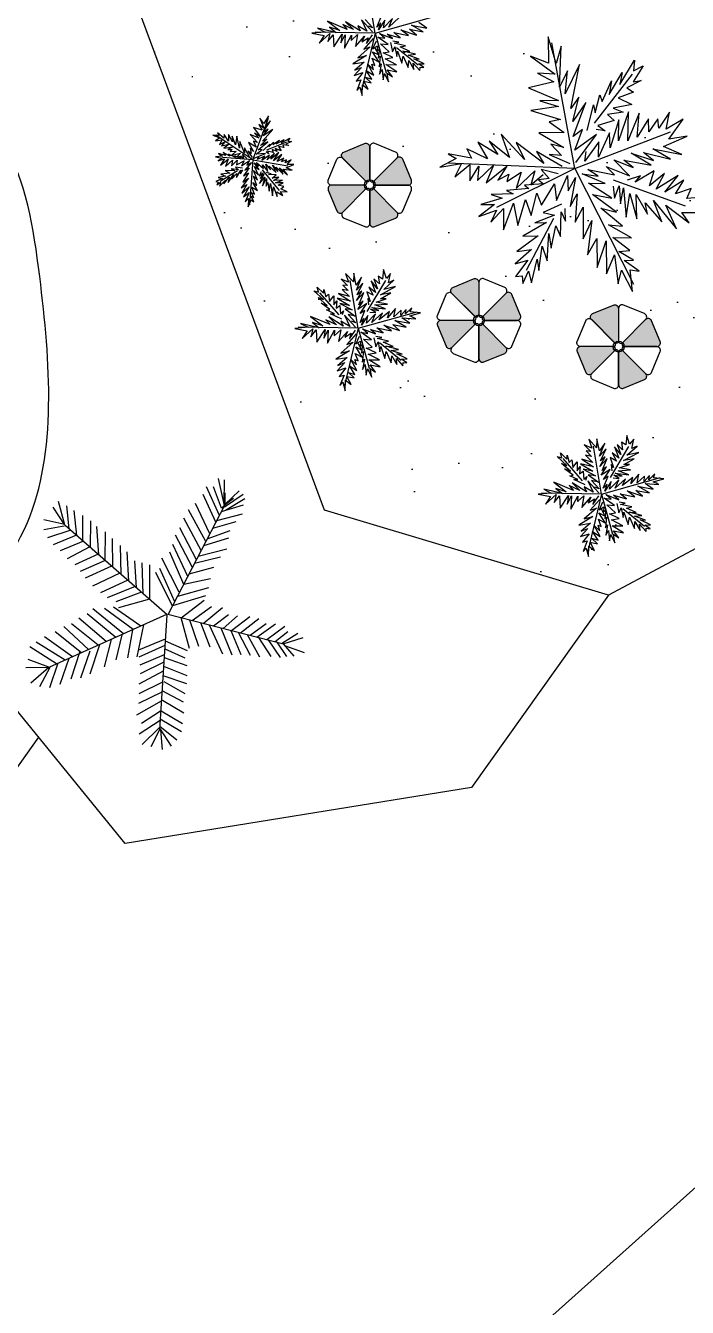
# Model space of a CAD drawing. Header units: millimetres. Extents: x 185 to 501, y 106 to 528.
# Drawn here: x 373.07 to 386.21, y 187.99 to 213.42 of the extents above; entities that cross this region are included whole.
import ezdxf

# ---------------------------------------------------------------- set-up
doc = ezdxf.new("R2010")
doc.units = ezdxf.units.MM
for name, color, linetype in [('arboles', 84, 'Continuous'), ('arena playa', 253, 'Continuous'), ('pavimento', 252, 'Continuous'), ('SITE_FURNISHINGS', 230, 'Continuous')]:
    doc.layers.add(name, color=color, linetype=linetype)
doc.layers.add('Paredes', color=141, linetype='Continuous', lineweight=9)

msp = doc.modelspace()

# ---------------------------------------------------------------- hatches: boundary and pattern name
for points in [[(379.896, 211.011, 0.534511), (379.796, 211.078), (379.383, 210.907, 0.475071), (379.351, 210.799, -0.059116), (379.364, 210.789), (379.824, 210.33, -0.187719), (379.896, 210.361, 0.000562), (379.896, 210.361)], [(382.062, 208.327, 0.534511), (381.962, 208.394), (381.55, 208.223, 0.475071), (381.518, 208.116, -0.059116), (381.531, 208.105), (381.99, 207.646, -0.187719), (382.062, 207.677, 0.000562), (382.062, 207.678)], [(384.836, 207.808, 0.534511), (384.736, 207.874), (384.323, 207.704, 0.475071), (384.291, 207.596, -0.059116), (384.305, 207.586), (384.764, 207.126, -0.187719), (384.836, 207.158, 0.000562), (384.836, 207.158)]]:
    msp.add_hatch(color=256).paths.add_polyline_path(points)
h = msp.add_hatch(color=256)
edge = h.paths.add_edge_path()
edge.add_arc((380.008, 210.298), 0.0448, 135, 270)
edge.add_line((380.008, 210.253), (380.658, 210.253))
edge.add_arc((380.658, 210.325), 0.0723, 270, 382.5)
edge.add_line((380.725, 210.353), (380.554, 210.765))
edge.add_arc((380.487, 210.738), 0.0723, 22.5, 135)
edge.add_line((380.436, 210.789), (379.977, 210.33))
edge = h.paths.add_edge_path()
edge.add_arc((379.945, 210.145), 0.0448, 45, 180)
edge.add_line((379.9, 210.145), (379.9, 209.495))
edge.add_arc((379.973, 209.495), 0.0723, 180, 292.5)
edge.add_line((380, 209.429), (380.413, 209.599))
edge.add_arc((380.385, 209.666), 0.0723, 292.5, 405)
edge.add_line((380.436, 209.717), (379.977, 210.177))
edge = h.paths.add_edge_path()
edge.add_arc((379.313, 209.768), 0.0723, 202.5, 315)
edge.add_line((379.364, 209.717), (379.824, 210.177))
edge.add_arc((379.792, 210.208), 0.0448, 315, 450)
edge.add_line((379.792, 210.253), (379.143, 210.253))
edge.add_arc((379.143, 210.181), 0.0723, 90, 202.5)
edge.add_line((379.076, 210.153), (379.247, 209.741))
h = msp.add_hatch(color=256)
edge = h.paths.add_edge_path()
edge.add_arc((382.175, 207.614), 0.0448, 135, 270)
edge.add_line((382.175, 207.569), (382.825, 207.569))
edge.add_arc((382.825, 207.642), 0.0723, 270, 382.5)
edge.add_line((382.891, 207.669), (382.721, 208.082))
edge.add_arc((382.654, 208.054), 0.0723, 22.5, 135)
edge.add_line((382.603, 208.105), (382.144, 207.646))
edge = h.paths.add_edge_path()
edge.add_arc((382.112, 207.461), 0.0448, 45, 180)
edge.add_line((382.067, 207.461), (382.067, 206.812))
edge.add_arc((382.139, 206.812), 0.0723, 180, 292.5)
edge.add_line((382.167, 206.745), (382.579, 206.916))
edge.add_arc((382.552, 206.982), 0.0723, 292.5, 405)
edge.add_line((382.603, 207.034), (382.144, 207.493))
edge = h.paths.add_edge_path()
edge.add_arc((381.48, 207.085), 0.0723, 202.5, 315)
edge.add_line((381.531, 207.034), (381.99, 207.493))
edge.add_arc((381.959, 207.524), 0.0448, 315, 450)
edge.add_line((381.959, 207.569), (381.309, 207.569))
edge.add_arc((381.309, 207.497), 0.0723, 90, 202.5)
edge.add_line((381.243, 207.469), (381.413, 207.057))
h = msp.add_hatch(color=256)
edge = h.paths.add_edge_path()
edge.add_arc((384.949, 207.095), 0.0448, 135, 270)
edge.add_line((384.949, 207.05), (385.598, 207.05))
edge.add_arc((385.598, 207.122), 0.0723, 270, 382.5)
edge.add_line((385.665, 207.15), (385.494, 207.562))
edge.add_arc((385.427, 207.534), 0.0723, 22.5, 135)
edge.add_line((385.376, 207.586), (384.917, 207.126))
edge = h.paths.add_edge_path()
edge.add_arc((384.885, 206.942), 0.0448, 45, 180)
edge.add_line((384.84, 206.942), (384.84, 206.292))
edge.add_arc((384.913, 206.292), 0.0723, 180, 292.5)
edge.add_line((384.94, 206.225), (385.353, 206.396))
edge.add_arc((385.325, 206.463), 0.0723, 292.5, 405)
edge.add_line((385.376, 206.514), (384.917, 206.973))
edge = h.paths.add_edge_path()
edge.add_arc((384.254, 206.565), 0.0723, 202.5, 315)
edge.add_line((384.305, 206.514), (384.764, 206.973))
edge.add_arc((384.732, 207.005), 0.0448, 315, 450)
edge.add_line((384.732, 207.05), (384.083, 207.05))
edge.add_arc((384.083, 206.978), 0.0723, 90, 202.5)
edge.add_line((384.016, 206.95), (384.187, 206.538))
at = {"layer": 'arena playa'}
h = msp.add_hatch(dxfattribs=at)
h.set_pattern_fill('AR-SAND', color=256, scale=0.07, style=0)
h.set_pattern_definition([(37.5, (-1998.5492, 57.1), (-0.1120022, 3.4258927), [0, -2.70256, 0, -3.0226, 0, -2.88925]), (7.5, (-1998.5492, 57.1), (3.146663, 5.017776), [0, -1.45796, 0, -2.43586, 0, -0.93345]), (327.5, (-2000.7362, 57.1), (5.5369466, 0.0100603), [0, -0.889, 0, -3.2004, 0, -4.1783]), (317.5, (-2000.736, 57.1), (5.344895, 1.560505), [0, -0.4445, 0, -2.09804, 0, -2.4003])])
h.paths.add_polyline_path([(384.825, 236.855), (376.93, 236.855), (373.547, 232.348), (373.171, 227.091), (370.915, 220.143), (374.675, 215.449), (378.998, 203.807), (384.638, 202.117), (392.345, 206.248), (394.6, 210.942), (399.112, 213.383), (408.323, 211.881), (415.09, 216.012), (416.782, 220.143), (412.082, 227.278), (410.767, 232.724), (410.579, 238.732), (405.691, 245.868), (397.796, 247.558), (391.969, 245.68), (391.781, 238.357)])
at = {"layer": 'Paredes'}
h = msp.add_hatch(dxfattribs=at)
h.set_pattern_fill('AR-SAND', color=256, scale=0.1, style=0)
h.set_pattern_definition([(37.5, (-1937.9465, 84.6386), (-0.160003, 4.8941324), [0, -3.8608, 0, -4.318, 0, -4.1275]), (7.5, (-1937.9465, 84.6386), (4.495233, 7.168251), [0, -2.0828, 0, -3.4798, 0, -1.3335]), (327.5, (-1941.0707, 84.6386), (7.909924, 0.014372), [0, -1.27, 0, -4.572, 0, -5.969]), (317.5, (-1941.071, 84.6386), (7.635565, 2.229293), [0, -0.635, 0, -2.9972, 0, -3.429])])
h.paths.add_polyline_path([(404.703, 161.158), (415.372, 149.235), (431.021, 163.238), (420.352, 175.161), (404.451, 206.557), (375.26, 180.437)])

# ---------------------------------------------------------------- linework, layer by layer
at = {"layer": 'arboles', "linetype": 'Continuous'}
for p, q in [((380.009, 213.27), (379.848, 214.218)), ((380.009, 213.27), (381.179, 213.598)), ((380.009, 213.27), (378.813, 213.29)), ((380.009, 213.27), (379.726, 212.109)), ((380.009, 213.27), (380.225, 212.478)), ((383.968, 210.582), (383.516, 213.074)), ((380.427, 212.984), (380.858, 212.637)), ((384.358, 211.483), (385.116, 212.455)), ((377.578, 210.757), (377.888, 211.581)), ((383.968, 210.582), (385.872, 211.309)), ((377.578, 210.757), (376.843, 211.241)), ((377.855, 210.956), (378.255, 211.11)), ((377.578, 210.757), (376.975, 210.803)), ((377.276, 210.537), (376.928, 210.325)), ((377.578, 210.757), (377.515, 209.863)), ((377.578, 210.757), (378.276, 210.633)), ((377.764, 210.553), (378.099, 210.145)), ((383.968, 210.582), (381.44, 210.69)), ((383.968, 210.582), (382.413, 209.806)), ((383.968, 210.582), (385.135, 208.286)), ((384.729, 210.355), (386.159, 209.845)), ((383.548, 209.594), (383.004, 208.556)), ((379.672, 207.413), (379.511, 208.362)), ((379.848, 207.744), (380.216, 208.359)), ((379.291, 207.677), (378.911, 208.117)), ((379.672, 207.413), (380.843, 207.741)), ((379.672, 207.413), (378.477, 207.433)), ((379.672, 207.413), (379.389, 206.253)), ((379.672, 207.413), (379.888, 206.622)), ((380.091, 207.128), (380.522, 206.78)), ((384.502, 204.124), (384.341, 205.072)), ((384.677, 204.455), (385.045, 205.07)), ((384.121, 204.387), (383.741, 204.828)), ((377.016, 203.898), (376.899, 204.431)), ((384.502, 204.124), (385.672, 204.452)), ((376.914, 203.702), (376.658, 204.266)), ((376.954, 203.846), (376.795, 204.269)), ((377.009, 203.928), (377.018, 204.405)), ((377.032, 203.922), (377.307, 204.186)), ((373.845, 203.513), (373.722, 203.974)), ((375.903, 201.747), (377.026, 203.917)), ((376.726, 203.338), (376.44, 203.94)), ((376.845, 203.568), (376.589, 204.113)), ((376.953, 203.776), (377.396, 203.909)), ((377.026, 203.917), (376.954, 203.846)), ((377.013, 203.868), (377.389, 204.121)), ((377.026, 203.917), (377.027, 204.151)), ((377.026, 203.917), (377.191, 204.041)), ((377.037, 203.802), (377.419, 204.038)), ((384.502, 204.124), (383.307, 204.144)), ((384.502, 204.124), (384.219, 202.963)), ((384.502, 204.124), (384.718, 203.332)), ((373.842, 203.524), (373.612, 203.867)), ((373.933, 203.436), (373.886, 203.888)), ((374.083, 203.305), (374.031, 203.801)), ((374.203, 203.199), (374.202, 203.699)), ((376.647, 203.184), (376.301, 203.813)), ((376.863, 203.603), (377.37, 203.734)), ((384.921, 203.838), (385.351, 203.491)), ((373.867, 203.494), (373.428, 203.417)), ((373.843, 203.519), (373.432, 203.611)), ((373.962, 203.41), (373.502, 203.254)), ((375.878, 201.73), (373.855, 203.504)), ((374.354, 203.067), (374.365, 203.591)), ((374.52, 202.921), (374.484, 203.479)), ((376.457, 202.818), (376.126, 203.457)), ((376.554, 203.005), (376.21, 203.648)), ((376.673, 203.236), (377.131, 203.402)), ((376.784, 203.451), (377.244, 203.582)), ((374.08, 203.307), (373.612, 203.116)), ((374.213, 203.191), (373.755, 203)), ((374.648, 202.808), (374.65, 203.377)), ((374.801, 202.675), (374.794, 203.24)), ((376.38, 202.669), (376.046, 203.31)), ((376.603, 203.101), (377.102, 203.256)), ((374.344, 203.076), (373.889, 202.842)), ((374.509, 202.931), (374.042, 202.723)), ((374.964, 202.531), (374.95, 203.104)), ((375.114, 202.4), (375.08, 202.981)), ((376.206, 202.333), (375.933, 202.97)), ((376.288, 202.492), (375.993, 203.127)), ((376.495, 202.891), (377.06, 203.039)), ((374.649, 202.808), (374.148, 202.588)), ((374.775, 202.697), (374.251, 202.455)), ((375.268, 202.265), (375.236, 202.802)), ((375.404, 202.146), (375.379, 202.762)), ((375.534, 202.031), (375.53, 202.722)), ((376.028, 201.99), (375.734, 202.65)), ((376.117, 202.177), (375.771, 202.854)), ((376.315, 202.545), (376.807, 202.673)), ((376.422, 202.751), (376.936, 202.88)), ((374.937, 202.555), (374.394, 202.3)), ((375.094, 202.418), (374.557, 202.168)), ((375.982, 201.9), (375.652, 202.571)), ((376.208, 202.337), (376.739, 202.447)), ((375.241, 202.288), (374.685, 202.064)), ((375.369, 202.176), (374.861, 201.989)), ((376.086, 202.102), (376.706, 202.272)), ((375.357, 201.506), (374.813, 201.882)), ((375.524, 202.04), (374.91, 201.865)), ((375.989, 201.913), (376.648, 202.114)), ((376.156, 201.672), (376.61, 202.022)), ((376.371, 201.617), (376.755, 201.892)), ((376.595, 201.56), (376.978, 201.874)), ((375.864, 201.733), (373.541, 200.693)), ((374.667, 201.197), (374.123, 201.662)), ((374.856, 201.282), (374.291, 201.749)), ((375.009, 201.35), (374.399, 201.847)), ((375.199, 201.435), (374.633, 201.855)), ((375.871, 201.725), (375.725, 199.457)), ((375.892, 201.739), (378.186, 201.154)), ((376.147, 201.675), (376.311, 201.068)), ((376.32, 201.63), (376.501, 201.11)), ((376.795, 201.509), (377.092, 201.733)), ((376.987, 201.46), (377.272, 201.709)), ((377.157, 201.417), (377.516, 201.695)), ((377.336, 201.371), (377.696, 201.653)), ((374.174, 200.976), (373.656, 201.391)), ((374.313, 201.039), (373.827, 201.497)), ((374.507, 201.126), (373.977, 201.553)), ((375.187, 201.43), (375.087, 200.878)), ((375.406, 201.528), (375.272, 200.897)), ((376.542, 201.574), (376.723, 201.093)), ((376.71, 201.531), (376.974, 200.958)), ((376.941, 201.472), (377.158, 200.935)), ((377.141, 201.421), (377.34, 200.939)), ((377.287, 201.383), (377.524, 200.927)), ((377.524, 201.323), (377.84, 201.556)), ((377.658, 201.289), (378.03, 201.552)), ((377.859, 201.237), (378.211, 201.503)), ((378.019, 201.197), (378.275, 201.401)), ((373.85, 200.831), (373.279, 201.184)), ((373.998, 200.898), (373.444, 201.293)), ((374.534, 201.137), (374.345, 200.549)), ((374.765, 201.241), (374.629, 200.696)), ((374.975, 201.335), (374.859, 200.839)), ((375.84, 201.244), (375.305, 201.027)), ((375.832, 201.123), (375.313, 200.891)), ((375.838, 201.212), (376.277, 201.019)), ((377.468, 201.337), (377.708, 200.899)), ((377.688, 201.281), (377.935, 200.905)), ((377.883, 201.231), (378.119, 200.88)), ((378.057, 201.187), (378.244, 200.903)), ((378.149, 201.163), (378.474, 201.364)), ((378.177, 201.156), (378.574, 201.278)), ((378.18, 201.155), (378.391, 200.907)), ((378.208, 201.123), (378.597, 200.983)), ((373.681, 200.756), (373.15, 201.091)), ((373.923, 200.864), (373.745, 200.347)), ((374.141, 201.003), (373.968, 200.453)), ((374.343, 201.01), (374.155, 200.475)), ((375.82, 200.936), (375.333, 200.728)), ((375.817, 200.883), (376.267, 200.727)), ((375.828, 201.055), (376.229, 200.875)), ((373.546, 200.686), (373.069, 200.675)), ((373.531, 200.688), (373.116, 200.846)), ((373.528, 200.685), (373.168, 200.371)), ((373.553, 200.698), (373.343, 200.3)), ((373.707, 200.767), (373.538, 200.284)), ((375.799, 200.61), (375.315, 200.355)), ((375.811, 200.789), (375.344, 200.556)), ((375.806, 200.71), (376.265, 200.526)), ((375.785, 200.395), (375.313, 200.161)), ((375.794, 200.526), (376.258, 200.364)), ((375.809, 200.407), (376.225, 200.169)), ((375.772, 200.196), (375.309, 199.967)), ((375.774, 200.228), (376.197, 200.001)), ((375.761, 200.019), (375.271, 199.738)), ((375.785, 200.033), (376.21, 199.785)), ((375.736, 199.63), (375.323, 199.362)), ((375.748, 199.817), (375.37, 199.573)), ((375.738, 199.669), (376.164, 199.414)), ((375.76, 199.825), (376.182, 199.573)), ((375.727, 199.497), (375.384, 199.158)), ((375.724, 199.449), (375.553, 199.108)), ((375.726, 199.479), (375.959, 199.122)), ((375.729, 199.523), (376.068, 199.252)), ((375.744, 199.451), (375.775, 199.061))]:
    msp.add_line(p, q, dxfattribs=at)
at = {"layer": 'arboles', "linetype": 'Continuous', "flags": 128}
for points in [[(380.486, 213.575), (380.279, 213.385), (380.35, 213.556), (380.169, 213.371), (380.201, 213.523), (380.072, 213.33), (380.122, 213.47), (380.043, 213.387), (380.138, 213.623)], [(379.954, 213.292), (379.737, 213.532), (379.84, 213.306), (379.664, 213.413), (379.711, 213.314), (379.421, 213.494), (379.575, 213.338), (379.362, 213.439), (379.45, 213.343), (379.062, 213.504), (379.305, 213.318), (379.098, 213.383), (379.233, 213.279), (378.86, 213.368), (379.011, 213.29), (378.752, 213.266), (378.995, 213.221), (378.897, 213.07), (379.107, 213.261), (379.065, 213.101), (379.173, 213.237), (379.185, 212.994), (379.354, 213.245), (379.322, 213.073), (379.409, 213.235), (379.395, 212.972), (379.534, 213.23), (379.532, 213.12), (379.658, 213.238), (379.614, 213.005), (379.794, 213.207), (379.741, 213.095), (379.865, 213.174), (379.835, 213.061), (379.954, 213.235)], [(379.808, 213.541), (379.961, 213.376), (379.872, 213.408)], [(380.027, 213.107), (379.957, 212.959), (380.055, 213.017), (380.048, 212.917), (380.093, 212.956), (380.069, 212.779), (380.108, 212.811), (380.086, 212.601), (380.129, 212.658), (380.093, 212.454), (380.147, 212.548), (380.167, 212.342), (380.193, 212.467), (380.274, 212.301), (380.246, 212.475), (380.348, 212.4), (380.245, 212.542), (380.44, 212.503), (380.216, 212.643), (380.429, 212.642), (380.204, 212.759), (380.36, 212.786), (380.166, 212.877), (380.286, 212.898), (380.114, 213.056), (380.268, 213.043), (380.061, 213.191), (380.2, 213.169), (380.093, 213.26), (380.349, 213.158), (380.247, 213.247), (380.502, 213.177), (380.379, 213.278), (380.668, 213.218), (380.519, 213.332), (380.824, 213.228), (380.691, 213.344), (380.959, 213.295), (380.73, 213.426), (381.034, 213.369), (380.875, 213.478)], [(379.968, 213.158), (379.782, 212.949), (379.907, 212.993), (379.661, 212.779), (379.833, 212.824), (379.56, 212.656), (379.788, 212.692), (379.602, 212.533), (379.738, 212.588), (379.589, 212.428), (379.76, 212.485), (379.629, 212.316), (379.725, 212.341), (379.643, 212.132), (379.701, 212.198), (379.749, 212.032), (379.754, 212.24), (379.867, 212.153), (379.779, 212.315), (379.929, 212.284), (379.81, 212.394), (379.942, 212.355), (379.83, 212.528), (379.978, 212.431), (379.861, 212.65), (379.975, 212.543), (379.94, 212.653), (380.003, 212.624), (379.945, 212.771), (380.086, 212.694), (379.956, 212.9), (380.079, 212.835), (380.006, 212.97)], [(380.313, 213.082), (380.353, 212.899), (380.4, 212.997), (380.435, 212.803), (380.453, 212.912), (380.536, 212.669), (380.56, 212.812), (380.663, 212.585), (380.672, 212.725), (380.776, 212.549), (380.764, 212.671), (380.893, 212.527), (380.897, 212.592), (380.97, 212.584), (380.867, 212.656), (380.98, 212.662), (380.773, 212.761), (380.88, 212.754), (380.662, 212.83), (380.807, 212.848), (380.557, 212.913), (380.698, 212.906), (380.502, 212.993), (380.606, 213.017), (380.382, 213.066), (380.476, 213.088), (380.36, 213.11)], [(383.991, 210.704), (384.4, 211.255), (383.973, 210.946), (384.122, 211.358), (383.936, 211.22), (384.191, 211.895), (383.93, 211.512), (384.051, 211.996), (383.889, 211.773), (384.062, 212.647), (383.778, 212.064), (383.826, 212.521), (383.666, 212.198), (383.697, 213.009), (383.598, 212.664), (383.44, 213.192), (383.447, 212.669), (383.093, 212.81), (383.578, 212.451), (383.227, 212.473), (383.554, 212.305), (383.054, 212.18), (383.646, 211.933), (383.275, 211.927), (383.649, 211.813), (383.094, 211.734), (383.689, 211.552), (383.461, 211.51), (383.757, 211.297), (383.254, 211.291), (383.749, 211.002), (383.495, 211.066), (383.709, 210.841), (383.462, 210.857), (383.873, 210.681)], [(384.215, 211.334), (384.343, 211.844), (384.375, 211.684), (384.466, 212.044), (384.512, 211.913), (384.7, 212.322), (384.652, 212.05), (384.907, 212.488), (384.866, 212.247), (385.152, 212.73), (385.132, 212.517), (385.329, 212.62), (385.13, 212.3), (385.289, 212.326), (385.001, 212.18), (385.132, 212.095), (384.834, 211.985), (385.104, 211.851), (384.729, 211.78), (384.927, 211.697), (384.619, 211.656), (384.754, 211.536), (384.425, 211.434), (384.571, 211.331), (384.392, 211.356)], [(377.606, 210.789), (377.827, 210.88), (377.644, 210.865), (377.762, 210.961), (377.682, 210.953), (377.879, 211.109), (377.732, 211.041), (377.855, 211.164), (377.767, 211.126), (377.975, 211.356), (377.786, 211.233), (377.882, 211.361), (377.776, 211.293), (377.931, 211.529), (377.839, 211.444), (377.887, 211.63), (377.795, 211.473), (377.715, 211.578), (377.795, 211.384), (377.695, 211.454), (377.762, 211.345), (377.591, 211.397), (377.723, 211.217), (377.611, 211.282), (377.702, 211.181), (377.523, 211.257), (377.668, 211.096), (377.592, 211.125), (377.643, 211.008), (377.491, 211.096), (377.588, 210.921), (377.523, 210.986), (377.547, 210.88), (377.476, 210.929), (377.567, 210.803)], [(383.637, 210.476), (383.302, 210.56), (383.462, 210.382), (383.251, 210.355), (383.35, 210.278), (382.974, 210.253), (383.056, 210.186), (382.611, 210.146), (382.746, 210.079), (382.308, 210.07), (382.527, 209.995), (382.106, 209.87), (382.376, 209.868), (382.065, 209.629), (382.415, 209.759), (382.301, 209.517), (382.555, 209.79), (382.554, 209.368), (382.752, 209.893), (382.839, 209.449), (382.988, 209.966), (383.107, 209.652), (383.218, 210.093), (383.309, 209.852), (383.567, 210.276), (383.604, 209.95), (383.827, 210.442), (383.837, 210.142), (383.982, 210.403), (383.878, 209.829), (384.019, 210.077), (383.978, 209.52), (384.138, 209.816), (384.133, 209.19), (384.309, 209.549), (384.219, 208.872), (384.405, 209.195), (384.413, 208.619), (384.591, 209.148), (384.599, 208.493), (384.759, 208.869), (384.833, 208.296), (384.9, 208.563), (385.113, 208.146), (385.068, 208.573), (385.246, 208.548), (384.948, 208.755), (385.135, 208.761), (384.841, 208.934), (385.065, 208.957), (384.727, 209.213), (385.095, 209.207), (384.638, 209.466), (384.915, 209.437), (384.489, 209.794), (384.8, 209.716), (384.32, 210.067), (384.704, 209.991), (384.244, 210.291), (384.573, 210.288), (384.119, 210.474), (384.431, 210.429), (384.226, 210.56), (384.755, 210.46), (384.591, 210.62), (385.053, 210.438), (384.743, 210.754), (385.128, 210.604), (384.946, 210.749), (385.488, 210.646), (385.092, 210.884), (385.532, 210.741), (385.335, 210.902), (385.869, 210.769), (385.518, 210.975), (386.097, 210.863), (385.734, 211.02), (386.201, 211.226), (385.836, 211.166), (386.121, 211.563), (385.787, 211.363), (385.85, 211.697), (385.639, 211.38), (385.621, 211.57), (385.437, 211.312), (385.436, 211.57), (385.206, 211.205), (385.246, 211.683), (385.023, 211.132), (385.034, 211.704), (384.838, 211.132), (384.843, 211.547), (384.67, 210.99), (384.659, 211.289), (384.44, 210.81), (384.45, 211.111), (384.168, 210.726), (384.198, 210.923)], [(377.51, 210.813), (377.411, 210.994), (377.411, 210.896), (377.323, 211.12), (377.312, 210.989), (377.263, 211.221), (377.232, 211.054), (377.167, 211.222), (377.172, 211.114), (377.098, 211.257), (377.095, 211.125), (377.01, 211.257), (377.003, 211.184), (376.879, 211.293), (376.91, 211.236), (376.783, 211.244), (376.926, 211.189), (376.838, 211.132), (376.972, 211.153), (376.914, 211.057), (377.019, 211.112), (376.959, 211.03), (377.107, 211.065), (377.003, 210.986), (377.184, 211.013), (377.082, 210.961), (377.167, 210.958), (377.131, 210.921), (377.247, 210.925), (377.159, 210.846), (377.334, 210.885), (377.258, 210.816), (377.37, 210.833)], [(377.786, 210.937), (377.915, 211.066), (377.896, 211.013), (377.987, 211.104), (377.978, 211.057), (378.107, 211.145), (378.044, 211.073), (378.199, 211.158), (378.143, 211.093), (378.315, 211.186), (378.271, 211.126), (378.348, 211.121), (378.232, 211.062), (378.284, 211.041), (378.172, 211.049), (378.195, 211), (378.087, 211.021), (378.143, 210.932), (378.019, 210.978), (378.063, 210.918), (377.964, 210.961), (377.983, 210.901), (377.866, 210.929), (377.891, 210.873), (377.843, 210.912)], [(383.72, 210.621), (383.207, 210.92), (383.352, 210.68), (382.804, 211.101), (382.97, 210.762), (382.507, 211.261), (382.676, 210.803), (382.268, 211.123), (382.44, 210.862), (382.046, 211.106), (382.234, 210.775), (381.829, 210.975), (381.92, 210.788), (381.453, 210.872), (381.614, 210.778), (381.288, 210.609), (381.723, 210.685), (381.589, 210.415), (381.889, 210.663), (381.887, 210.34), (382.066, 210.632), (382.039, 210.342), (382.353, 210.646), (382.213, 210.298), (382.62, 210.632), (382.445, 210.353), (382.659, 210.47), (382.623, 210.328), (382.906, 210.508), (382.805, 210.183), (383.178, 210.538), (383.094, 210.256), (383.344, 210.464)], [(377.46, 210.784), (377.375, 210.869), (377.391, 210.788), (377.323, 210.817), (377.339, 210.777), (377.222, 210.836), (377.235, 210.802), (377.095, 210.869), (377.123, 210.825), (376.991, 210.901), (377.043, 210.84), (376.895, 210.877), (376.975, 210.828), (376.84, 210.813), (376.967, 210.789), (376.89, 210.737), (377.014, 210.773), (376.939, 210.647), (377.091, 210.769), (377.038, 210.621), (377.175, 210.748), (377.154, 210.633), (377.266, 210.745), (377.251, 210.657), (377.403, 210.737), (377.356, 210.633), (377.51, 210.74), (377.46, 210.649), (377.55, 210.701), (377.416, 210.548), (377.502, 210.597), (377.391, 210.438), (377.491, 210.498), (377.378, 210.312), (377.495, 210.388), (377.347, 210.202), (377.46, 210.265), (377.359, 210.092), (377.507, 210.218), (377.392, 210.021), (377.507, 210.104), (377.427, 209.92), (377.495, 209.988), (377.484, 209.825), (377.547, 209.961), (377.595, 209.921), (377.543, 210.036), (377.6, 210.005), (377.543, 210.109), (377.614, 210.076), (377.559, 210.213), (377.668, 210.145), (377.578, 210.304), (377.655, 210.246), (377.592, 210.429), (377.671, 210.35), (377.591, 210.54), (377.691, 210.449), (377.608, 210.621), (377.706, 210.561), (377.603, 210.698), (377.688, 210.628), (377.651, 210.704), (377.791, 210.58), (377.77, 210.657), (377.876, 210.52), (377.839, 210.669), (377.928, 210.556), (377.899, 210.632), (378.043, 210.504), (377.967, 210.646), (378.073, 210.525), (378.043, 210.608), (378.178, 210.473), (378.11, 210.597), (378.263, 210.46), (378.183, 210.572), (378.359, 210.55), (378.239, 210.597), (378.395, 210.665), (378.26, 210.665), (378.339, 210.753), (378.219, 210.696), (378.247, 210.756), (378.147, 210.712), (378.192, 210.789), (378.058, 210.721), (378.156, 210.857), (377.991, 210.732), (378.096, 210.901), (377.936, 210.765), (378.011, 210.888), (377.86, 210.753), (377.91, 210.844), (377.759, 210.74), (377.816, 210.828), (377.663, 210.764), (377.707, 210.817)], [(377.372, 210.592), (377.235, 210.61), (377.291, 210.553), (377.148, 210.577), (377.219, 210.537), (377.03, 210.54), (377.123, 210.488), (376.94, 210.473), (377.035, 210.432), (376.887, 210.403), (376.975, 210.381), (376.843, 210.328), (376.887, 210.309), (376.863, 210.26), (376.939, 210.314), (376.915, 210.233), (377.035, 210.353), (377.003, 210.281), (377.11, 210.413), (377.087, 210.307), (377.194, 210.465), (377.154, 210.369), (377.263, 210.484), (377.254, 210.405), (377.343, 210.548), (377.336, 210.477), (377.38, 210.553)], [(386.592, 210.02), (386.194, 209.987), (386.277, 210.184), (385.966, 210.078), (386.134, 210.352), (385.756, 210.11), (386.025, 210.445), (385.587, 210.172), (385.75, 210.481), (385.452, 210.239), (385.546, 210.533), (385.167, 210.311), (385.271, 210.437), (385.011, 210.35)], [(377.743, 210.517), (377.707, 210.44), (377.78, 210.496), (377.723, 210.386), (377.799, 210.468), (377.71, 210.285), (377.816, 210.413), (377.767, 210.238), (377.851, 210.384), (377.846, 210.229), (377.874, 210.304), (377.904, 210.132), (377.931, 210.288), (377.967, 210.038), (377.988, 210.216), (378.063, 210.03), (378.055, 210.117), (378.175, 210.044), (378.126, 210.125), (378.26, 210.12), (378.136, 210.181), (378.195, 210.225), (378.084, 210.249), (378.183, 210.301), (378.027, 210.296), (378.167, 210.348), (377.988, 210.345), (378.091, 210.408), (377.959, 210.389), (378.039, 210.46), (377.887, 210.462), (377.94, 210.48), (377.847, 210.501)], [(384.732, 210.235), (384.756, 209.991), (384.851, 210.238), (384.874, 209.882), (384.94, 210.196), (384.992, 209.615), (385.064, 210.086), (385.202, 209.583), (385.191, 210.067), (385.41, 209.676), (385.368, 209.904), (385.696, 209.525), (385.531, 209.949), (385.991, 209.385), (385.778, 209.854), (386.239, 209.508), (386.092, 209.709), (386.494, 209.708)], [(383.704, 209.872), (383.34, 209.712), (383.564, 209.656), (383.176, 209.503), (383.408, 209.51), (382.938, 209.239), (383.244, 209.248), (382.817, 208.939), (383.11, 208.978), (382.787, 208.689), (383.037, 208.765), (382.79, 208.438), (382.927, 208.456), (382.941, 208.301), (383.048, 208.545), (383.108, 208.312), (383.226, 208.784), (383.256, 208.559), (383.324, 209.043), (383.422, 208.748), (383.453, 209.295), (383.498, 209), (383.596, 209.444), (383.689, 209.236), (383.699, 209.722), (383.784, 209.535), (383.781, 209.787)], [(379.691, 207.25), (379.621, 207.103), (379.718, 207.16), (379.711, 207.06), (379.756, 207.099), (379.733, 206.923), (379.772, 206.954), (379.749, 206.744), (379.792, 206.801), (379.756, 206.597), (379.811, 206.692), (379.83, 206.485), (379.856, 206.61), (379.938, 206.444), (379.91, 206.618), (380.012, 206.543), (379.908, 206.686), (380.104, 206.647), (379.879, 206.786), (380.093, 206.786), (379.867, 206.902), (380.024, 206.929), (379.83, 207.021), (379.949, 207.041), (379.777, 207.199), (379.931, 207.186), (379.724, 207.335), (379.864, 207.312), (379.756, 207.403), (380.013, 207.302), (379.911, 207.39), (380.165, 207.32), (380.043, 207.421), (380.332, 207.361), (380.182, 207.476), (380.487, 207.371), (380.355, 207.488), (380.622, 207.438), (380.394, 207.569), (380.698, 207.513), (380.539, 207.621), (380.811, 207.603), (380.693, 207.658), (380.905, 207.718), (380.704, 207.737), (380.732, 207.817), (380.608, 207.699), (380.623, 207.785), (380.516, 207.665), (380.526, 207.771), (380.376, 207.638), (380.413, 207.808), (380.251, 207.62), (380.29, 207.746), (380.085, 207.582), (380.15, 207.718), (379.943, 207.529), (380.014, 207.699), (379.832, 207.514), (379.864, 207.666), (379.736, 207.473), (379.786, 207.613), (379.706, 207.53), (379.801, 207.766), (379.712, 207.705), (379.839, 207.902), (379.664, 207.788), (379.769, 207.952), (379.685, 207.881), (379.783, 208.123), (379.636, 207.961), (379.743, 208.152), (379.65, 208.075), (379.761, 208.31), (379.633, 208.167), (379.738, 208.425), (379.632, 208.271), (379.58, 208.506), (379.574, 208.332), (379.416, 208.5), (379.478, 208.327), (379.33, 208.387), (379.457, 208.26), (379.367, 208.269), (379.47, 208.161), (379.35, 208.184), (379.498, 208.044), (379.28, 208.106), (379.515, 207.952), (379.251, 208.01), (379.498, 207.866), (379.306, 207.907), (379.548, 207.776), (379.409, 207.798), (379.61, 207.653), (379.472, 207.685), (379.624, 207.519), (379.536, 207.551)], [(379.903, 207.735), (380.019, 207.724), (379.913, 207.79), (380.08, 207.768), (379.941, 207.827), (380.214, 207.798), (380.003, 207.875), (380.249, 207.892), (380.024, 207.932), (380.225, 207.997), (380.115, 207.999), (380.321, 208.115), (380.11, 208.078), (380.413, 208.239), (380.176, 208.184), (380.379, 208.365), (380.272, 208.316), (380.31, 208.502), (380.23, 208.403), (380.175, 208.576), (380.153, 208.389), (380.069, 208.445), (380.09, 208.292), (379.978, 208.395), (380.056, 208.198), (379.925, 208.353), (380.011, 208.125), (379.883, 208.229), (379.968, 208.069), (379.841, 208.139), (379.908, 207.943), (379.86, 208.003), (379.876, 207.875)], [(379.347, 207.597), (379.123, 207.703), (379.2, 207.703), (379.041, 207.778), (379.106, 207.788), (378.934, 207.912), (379.056, 207.865), (378.877, 208.023), (378.984, 207.982), (378.787, 208.159), (378.884, 208.13), (378.854, 208.231), (378.984, 208.109), (378.987, 208.185), (379.028, 208.039), (379.079, 208.091), (379.103, 207.943), (379.189, 208.056), (379.188, 207.876), (379.244, 207.96), (379.235, 207.813), (379.303, 207.865), (379.32, 207.703), (379.381, 207.761), (379.353, 207.681)], [(379.618, 207.435), (379.4, 207.675), (379.504, 207.449), (379.327, 207.556), (379.374, 207.457), (379.085, 207.637), (379.238, 207.481), (379.025, 207.582), (379.114, 207.486), (378.725, 207.647), (378.968, 207.462), (378.762, 207.526), (378.896, 207.422), (378.524, 207.511), (378.674, 207.434), (378.415, 207.409), (378.658, 207.364), (378.56, 207.213), (378.771, 207.405), (378.728, 207.244), (378.836, 207.38), (378.848, 207.137), (379.017, 207.388), (378.986, 207.216), (379.073, 207.379), (379.058, 207.115), (379.197, 207.373), (379.196, 207.264), (379.322, 207.381), (379.278, 207.148), (379.457, 207.351), (379.404, 207.239), (379.529, 207.317), (379.499, 207.204), (379.618, 207.378)], [(379.632, 207.302), (379.446, 207.092), (379.57, 207.137), (379.325, 206.922), (379.497, 206.967), (379.223, 206.799), (379.451, 206.835), (379.265, 206.676), (379.402, 206.732), (379.253, 206.571), (379.423, 206.628), (379.293, 206.459), (379.388, 206.484), (379.306, 206.275), (379.364, 206.341), (379.413, 206.175), (379.418, 206.383), (379.53, 206.296), (379.443, 206.458), (379.592, 206.427), (379.474, 206.537), (379.606, 206.498), (379.494, 206.671), (379.642, 206.574), (379.525, 206.794), (379.638, 206.687), (379.603, 206.797), (379.666, 206.767), (379.609, 206.914), (379.75, 206.838), (379.62, 207.043), (379.743, 206.978), (379.669, 207.113)], [(379.977, 207.225), (380.017, 207.042), (380.064, 207.141), (380.099, 206.947), (380.117, 207.055), (380.199, 206.812), (380.223, 206.955), (380.327, 206.729), (380.336, 206.868), (380.44, 206.692), (380.428, 206.815), (380.556, 206.67), (380.56, 206.735), (380.634, 206.727), (380.531, 206.799), (380.644, 206.806), (380.436, 206.904), (380.543, 206.897), (380.325, 206.973), (380.471, 206.991), (380.221, 207.056), (380.362, 207.05), (380.165, 207.136), (380.27, 207.16), (380.046, 207.209), (380.14, 207.231), (380.023, 207.253)], [(384.52, 203.961), (384.451, 203.813), (384.548, 203.871), (384.541, 203.771), (384.586, 203.81), (384.563, 203.633), (384.601, 203.665), (384.579, 203.455), (384.622, 203.512), (384.586, 203.308), (384.641, 203.402), (384.66, 203.196), (384.686, 203.321), (384.768, 203.155), (384.74, 203.329), (384.841, 203.254), (384.738, 203.396), (384.934, 203.357), (384.709, 203.497), (384.922, 203.496), (384.697, 203.613), (384.853, 203.64), (384.659, 203.731), (384.779, 203.752), (384.607, 203.91), (384.761, 203.897), (384.554, 204.045), (384.693, 204.023), (384.586, 204.114), (384.842, 204.012), (384.74, 204.101), (384.995, 204.031), (384.872, 204.132), (385.161, 204.072), (385.012, 204.186), (385.317, 204.082), (385.184, 204.198), (385.452, 204.149), (385.223, 204.28), (385.527, 204.223), (385.368, 204.332), (385.64, 204.314), (385.523, 204.369), (385.735, 204.429), (385.533, 204.448), (385.561, 204.528), (385.438, 204.409), (385.452, 204.496), (385.346, 204.376), (385.355, 204.482), (385.206, 204.349), (385.242, 204.519), (385.08, 204.331), (385.119, 204.456), (384.915, 204.292), (384.979, 204.429), (384.773, 204.239), (384.843, 204.41), (384.662, 204.225), (384.694, 204.377), (384.566, 204.184), (384.615, 204.324), (384.536, 204.241), (384.631, 204.477), (384.542, 204.416), (384.669, 204.613), (384.494, 204.498), (384.599, 204.663), (384.515, 204.592), (384.612, 204.833), (384.466, 204.672), (384.573, 204.862), (384.48, 204.786), (384.591, 205.021), (384.463, 204.878), (384.568, 205.135), (384.462, 204.982), (384.409, 205.217), (384.404, 205.043), (384.246, 205.211), (384.308, 205.038), (384.159, 205.098), (384.286, 204.971), (384.197, 204.98), (384.299, 204.871), (384.18, 204.894), (384.328, 204.754), (384.11, 204.817), (384.344, 204.663), (384.081, 204.721), (384.327, 204.577), (384.136, 204.618), (384.378, 204.486), (384.238, 204.509), (384.44, 204.363), (384.302, 204.395), (384.454, 204.23), (384.365, 204.262)], [(384.733, 204.445), (384.848, 204.434), (384.743, 204.501), (384.909, 204.479), (384.77, 204.538), (385.044, 204.509), (384.833, 204.585), (385.078, 204.603), (384.853, 204.643), (385.054, 204.708), (384.945, 204.709), (385.151, 204.826), (384.939, 204.789), (385.243, 204.95), (385.006, 204.895), (385.209, 205.076), (385.102, 205.027), (385.14, 205.213), (385.059, 205.113), (385.004, 205.287), (384.982, 205.1), (384.899, 205.156), (384.92, 205.002), (384.808, 205.105), (384.885, 204.908), (384.755, 205.064), (384.841, 204.836), (384.713, 204.94), (384.797, 204.779), (384.67, 204.85), (384.738, 204.654), (384.689, 204.713), (384.706, 204.585)], [(384.176, 204.308), (383.952, 204.414), (384.029, 204.414), (383.871, 204.489), (383.936, 204.498), (383.764, 204.623), (383.885, 204.576), (383.706, 204.734), (383.814, 204.693), (383.617, 204.87), (383.713, 204.841), (383.684, 204.942), (383.814, 204.82), (383.816, 204.896), (383.857, 204.749), (383.909, 204.802), (383.932, 204.654), (384.019, 204.767), (384.018, 204.587), (384.074, 204.67), (384.065, 204.524), (384.133, 204.576), (384.15, 204.414), (384.211, 204.472), (384.183, 204.392)], [(384.447, 204.146), (384.23, 204.386), (384.334, 204.16), (384.157, 204.267), (384.204, 204.168), (383.915, 204.348), (384.068, 204.192), (383.855, 204.293), (383.944, 204.197), (383.555, 204.358), (383.798, 204.172), (383.591, 204.237), (383.726, 204.133), (383.354, 204.222), (383.504, 204.144), (383.245, 204.12), (383.488, 204.075), (383.39, 203.924), (383.601, 204.115), (383.558, 203.955), (383.666, 204.091), (383.678, 203.848), (383.847, 204.099), (383.816, 203.927), (383.903, 204.089), (383.888, 203.826), (384.027, 204.084), (384.025, 203.974), (384.151, 204.092), (384.108, 203.859), (384.287, 204.061), (384.234, 203.949), (384.358, 204.028), (384.328, 203.915), (384.447, 204.089)], [(384.461, 204.012), (384.275, 203.803), (384.4, 203.847), (384.154, 203.633), (384.326, 203.678), (384.053, 203.51), (384.281, 203.546), (384.095, 203.387), (384.232, 203.442), (384.082, 203.282), (384.253, 203.339), (384.123, 203.17), (384.218, 203.195), (384.136, 202.986), (384.194, 203.052), (384.242, 202.886), (384.247, 203.094), (384.36, 203.007), (384.273, 203.169), (384.422, 203.138), (384.303, 203.248), (384.435, 203.209), (384.323, 203.382), (384.471, 203.285), (384.355, 203.504), (384.468, 203.397), (384.433, 203.507), (384.496, 203.478), (384.438, 203.625), (384.579, 203.548), (384.449, 203.754), (384.572, 203.689), (384.499, 203.824)], [(384.806, 203.936), (384.847, 203.753), (384.893, 203.851), (384.928, 203.657), (384.946, 203.766), (385.029, 203.523), (385.053, 203.666), (385.156, 203.439), (385.165, 203.579), (385.269, 203.403), (385.257, 203.525), (385.386, 203.381), (385.39, 203.446), (385.463, 203.438), (385.36, 203.51), (385.474, 203.516), (385.266, 203.615), (385.373, 203.608), (385.155, 203.684), (385.301, 203.702), (385.05, 203.767), (385.191, 203.76), (384.995, 203.847), (385.1, 203.871), (384.875, 203.92), (384.97, 203.942), (384.853, 203.964)]]:
    msp.add_lwpolyline(points, dxfattribs=at)
at = {"layer": 'arena playa'}
for p, q in [((378.998, 203.807), (374.675, 215.449)), ((378.998, 203.807), (374.675, 215.449)), ((392.345, 206.248), (384.638, 202.117)), ((392.345, 206.248), (384.638, 202.117)), ((384.638, 202.117), (378.998, 203.807)), ((384.638, 202.117), (378.998, 203.807))]:
    msp.add_line(p, q, dxfattribs=at)
at = {"layer": 'Paredes'}
msp.add_line((375.26, 180.437), (404.451, 206.557), dxfattribs=at)
at = {"layer": 'pavimento'}
for points in [[(384.638, 202.117), (381.916, 198.301), (375.042, 197.194), (371.493, 201.553)], [(364.598, 188.604), (365.286, 193.306), (370.65, 195.533), (373.327, 199.3)]]:
    msp.add_lwpolyline(points, dxfattribs=at)
msp.add_open_spline([(371.493, 201.553), (372.197, 202.126), (373.762, 203.907), (373.487, 207.764), (372.881, 211.579), (369.525, 213.742), (369.338, 217.257), (369.089, 219.449), (369.005, 220.158)], degree=3, knots=[171.237295, 171.237295, 171.237295, 171.237295, 174.036159, 178.920292, 181.701407, 185.349835, 189.609635, 191.66656, 191.66656, 191.66656, 191.66656], dxfattribs=at)
at = {"layer": 'SITE_FURNISHINGS', "color": 7, "linetype": 'Continuous'}
for points in [[(379.896, 210.361, -0.668179), (379.819, 210.33), (379.36, 210.789, -0.534511), (379.383, 210.907), (379.796, 211.078, -0.534511), (379.896, 211.011)], [(379.9, 210.361, 0.668179), (379.977, 210.33), (380.436, 210.789, 0.534511), (380.413, 210.907), (380, 211.078, 0.534511), (379.9, 211.011)], [(379.824, 210.33, -0.668179), (379.792, 210.253), (379.143, 210.253, -0.534511), (379.076, 210.353), (379.247, 210.765, -0.534511), (379.364, 210.789)], [(379.977, 210.33, 0.668179), (380.008, 210.253), (380.658, 210.253, 0.534511), (380.725, 210.353), (380.554, 210.765, 0.534511), (380.436, 210.789)], [(379.792, 210.253, -1), (380.008, 210.253, -1)], [(379.247, 209.741, 0.534511), (379.364, 209.717), (379.824, 210.177, 0.668179), (379.792, 210.253), (379.143, 210.253, 0.534511), (379.076, 210.153)], [(379.9, 210.145, 0.668179), (379.824, 210.177), (379.364, 209.717, 0.534511), (379.388, 209.599), (379.8, 209.429, 0.534511), (379.9, 209.495)], [(379.977, 210.177, 0.668179), (379.9, 210.145), (379.9, 209.495, 0.534511), (380, 209.429), (380.413, 209.599, 0.534511), (380.436, 209.717)], [(380.008, 210.253, 0.668179), (379.977, 210.177), (380.436, 209.717, 0.534511), (380.554, 209.741), (380.725, 210.153, 0.534511), (380.658, 210.253)], [(382.062, 207.678, -0.668179), (381.986, 207.646), (381.527, 208.105, -0.534511), (381.55, 208.223), (381.962, 208.394, -0.534511), (382.062, 208.327)], [(382.067, 207.678, 0.668179), (382.144, 207.646), (382.603, 208.105, 0.534511), (382.579, 208.223), (382.167, 208.394, 0.534511), (382.067, 208.327)], [(381.99, 207.646, -0.668179), (381.959, 207.569), (381.309, 207.569, -0.534511), (381.243, 207.669), (381.413, 208.082, -0.534511), (381.531, 208.105)], [(382.144, 207.646, 0.668179), (382.175, 207.569), (382.825, 207.569, 0.534511), (382.891, 207.669), (382.721, 208.082, 0.534511), (382.603, 208.105)], [(384.836, 207.158, -0.668179), (384.759, 207.126), (384.3, 207.586, -0.534511), (384.323, 207.704), (384.736, 207.874, -0.534511), (384.836, 207.808)], [(384.84, 207.158, 0.668179), (384.917, 207.126), (385.376, 207.586, 0.534511), (385.353, 207.704), (384.94, 207.874, 0.534511), (384.84, 207.808)], [(381.413, 207.057, 0.534511), (381.531, 207.034), (381.99, 207.493, 0.668179), (381.959, 207.569), (381.309, 207.569, 0.534511), (381.243, 207.469)], [(382.067, 207.461, 0.668179), (381.99, 207.493), (381.531, 207.034, 0.534511), (381.555, 206.916), (381.967, 206.745, 0.534511), (382.067, 206.812)], [(381.959, 207.569, -1), (382.175, 207.569, -1)], [(382.144, 207.493, 0.668179), (382.067, 207.461), (382.067, 206.812, 0.534511), (382.167, 206.745), (382.579, 206.916, 0.534511), (382.603, 207.034)], [(382.175, 207.569, 0.668179), (382.144, 207.493), (382.603, 207.034, 0.534511), (382.721, 207.057), (382.891, 207.469, 0.534511), (382.825, 207.569)], [(384.764, 207.126, -0.668179), (384.732, 207.05), (384.083, 207.05, -0.534511), (384.016, 207.15), (384.187, 207.562, -0.534511), (384.305, 207.586)], [(384.917, 207.126, 0.668179), (384.949, 207.05), (385.598, 207.05, 0.534511), (385.665, 207.15), (385.494, 207.562, 0.534511), (385.376, 207.586)], [(384.187, 206.538, 0.534511), (384.305, 206.514), (384.764, 206.973, 0.668179), (384.732, 207.05), (384.083, 207.05, 0.534511), (384.016, 206.95)], [(384.84, 206.942, 0.668179), (384.764, 206.973), (384.305, 206.514, 0.534511), (384.328, 206.396), (384.74, 206.225, 0.534511), (384.84, 206.292)], [(384.732, 207.05, -1), (384.949, 207.05, -1)], [(384.917, 206.973, 0.668179), (384.84, 206.942), (384.84, 206.292, 0.534511), (384.94, 206.225), (385.353, 206.396, 0.534511), (385.376, 206.514)], [(384.949, 207.05, 0.668179), (384.917, 206.973), (385.376, 206.514, 0.534511), (385.494, 206.538), (385.665, 206.95, 0.534511), (385.598, 207.05)]]:
    msp.add_lwpolyline(points, format="xyb", close=True, dxfattribs=at)

doc.saveas('drawing.dxf')
